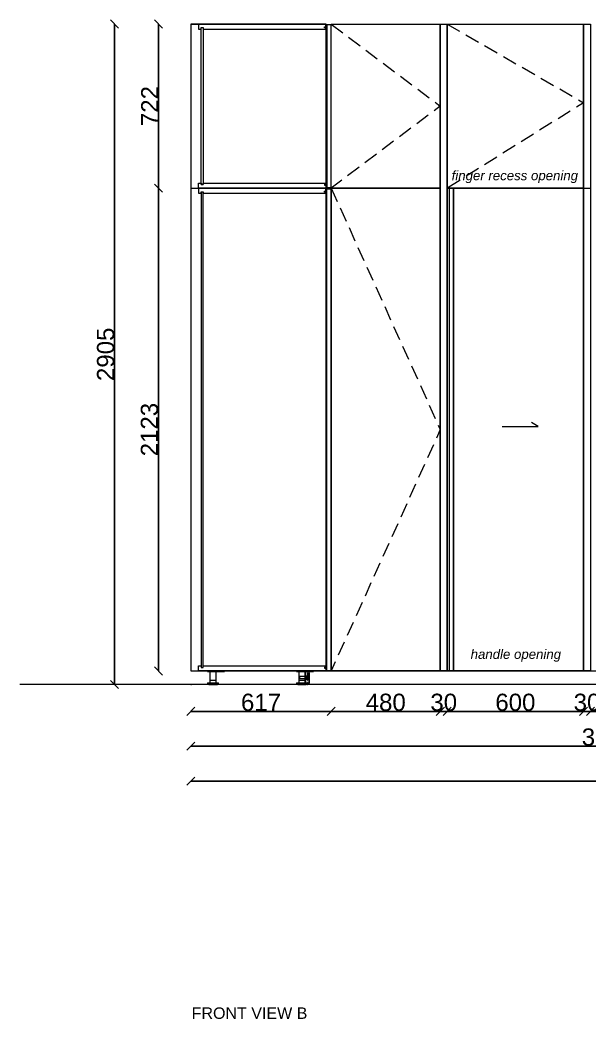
# Model space of a CAD drawing. Header units: millimetres. Extents: x -19300 to 8600, y 27389 to 46650.
# Drawn here: x -4655 to -2153, y 37007 to 41400 of the extents above; entities that cross this region are included whole.
import ezdxf

# ---------------------------------------------------------------- set-up
doc = ezdxf.new("R2010")
doc.units = ezdxf.units.MM
doc.header["$LTSCALE"] = 50
doc.header["$PDMODE"] = 1
doc.header["$PDSIZE"] = -2
doc.linetypes.add('TRATTEGGIATAX2SSSS', pattern=[1.905, 1.27, -0.635])
doc.layers.get('0').update_dxf_attribs({"lineweight": 18})
doc.layers.get('Defpoints').update_dxf_attribs({"lineweight": 25})
for name, color, linetype, lineweight in [('DADA_FURNITURES', 7, 'Continuous', 13), ('DADA_TEXT', 7, 'Continuous', 9), ('Quote', 7, 'Continuous', 5)]:
    doc.layers.add(name, color=color, linetype=linetype, lineweight=lineweight)
doc.styles.add('Arial', font='arial.ttf')
doc.styles.add('Helvetica', font='')
doc.styles.add('Helvetica (italic)', font='ariali.ttf')
doc.styles.get('Helvetica').set_extended_font_data('Helvetica')
doc.dimstyles.new('M&C_quote arredo', dxfattribs={"dimtxt": 50.344329, "dimasz": 35.34668, "dimexe": 0, "dimexo": 0, "dimgap": 0.5, "dimtad": 1, "dimdec": 0, "dimtxsty": 'Arial', "dimblk": 'VW_SLASH', "dimblk1": 'VW_SLASH', "dimblk2": 'VW_SLASH', "dimcen": 0, "dimse1": 1, "dimse2": 1, "dimazin": 0, "dimtfac": 1, "dimtdec": 0, "dimtix": 1, "dimtmove": 0, "dimatfit": 0, "dimldrblk": 'VW_SLASH', "dimfxl": 0, "dimfxlon": 1, "dimfrac": 2, "dimtolj": 1, "dimarcsym": 0})

# ---------------------------------------------------------------- blocks, each defined once
blk = doc.blocks.new('Gruppo')
at = {"layer": 'DADA_FURNITURES', "transparency": 33554687, "flags": 128}
blk.add_lwpolyline([(-2766.2, 40660.7), (-2748.7, 40660.7), (-2748.7, 38537.7), (-2766.2, 38537.7)], close=True, dxfattribs=at)
at = {"layer": 'DADA_FURNITURES', "color": 7, "linetype": 'Continuous', "lineweight": 5, "transparency": 33554687, "flags": 128}
blk.add_lwpolyline([(-2748.7, 40660.7), (-2146.5, 40660.7), (-2146.5, 38537.7), (-2748.7, 38537.7)], close=True, dxfattribs=at)
blk = doc.blocks.new('VW_SLASH')
at = {"color": 0, "linetype": 'ByBlock', "lineweight": -2, "transparency": 16777216}
blk.add_line((0, 0), (-1, 0), dxfattribs=at)
at = {"color": 0, "linetype": 'Continuous', "lineweight": -2, "transparency": 16777216, "flags": 128}
blk.add_lwpolyline([(0.5, 0.5), (-0.5, -0.5)], dxfattribs=at)
blk = doc.blocks.new('*D122')
at = {"layer": 'Defpoints', "color": 0, "transparency": 16777216}
for p in [(-3903.5, 38820.8), (4584, 38820.8), (-3903.5, 38052.6)]:
    blk.add_point(p, dxfattribs=at)
at = {"layer": 'Quote', "color": 0, "linetype": 'Continuous', "lineweight": -2, "transparency": 16777216}
blk.add_line((4548.7, 38052.6), (-3868.2, 38052.6), dxfattribs=at)
at = {"layer": 'Quote', "color": 0, "lineweight": -2, "transparency": 16777216, "xscale": 35.3466796875, "yscale": 35.3466796875, "zscale": 35.3466796875, "rotation": 180}
blk.add_blockref('VW_SLASH', (-3903.5, 38052.6), dxfattribs=at)
at = {"layer": 'Quote', "color": 0, "lineweight": -2, "transparency": 16777216, "xscale": 35.3466796875, "yscale": 35.3466796875, "zscale": 35.3466796875}
blk.add_blockref('VW_SLASH', (4584, 38052.6), dxfattribs=at)
at = {"layer": 'Quote', "color": 0, "lineweight": 5, "transparency": 16777216, "insert": (340.2, 38092), "char_height": 75.65, "attachment_point": 5, "style": 'Helvetica'}
blk.add_mtext('\\A1;8488', dxfattribs=at)
blk = doc.blocks.new('*D141')
at = {"layer": 'Defpoints', "color": 0, "transparency": 16777216}
for p in [(-4045.8, 40660.7), (-2937.1, 40660.7), (-2937.1, 38537.7)]:
    blk.add_point(p, dxfattribs=at)
at = {"layer": 'Quote', "color": 0, "linetype": 'Continuous', "lineweight": -2, "transparency": 16777216}
blk.add_line((-4045.8, 38573), (-4045.8, 40625.4), dxfattribs=at)
at = {"layer": 'Quote', "color": 0, "lineweight": -2, "transparency": 16777216, "xscale": 35.3466796875, "yscale": 35.3466796875, "zscale": 35.3466796875}
for p, rotation in [((-4045.8, 40660.7), 90.00000000000001), ((-4045.8, 38537.7), 270)]:
    blk.add_blockref('VW_SLASH', p, dxfattribs=dict(at, rotation=rotation))
at = {"layer": 'Quote', "color": 0, "lineweight": 5, "transparency": 16777216, "insert": (-4085.1, 39599.2), "char_height": 75.65, "attachment_point": 5, "rotation": 90, "style": 'Helvetica'}
blk.add_mtext('\\A1;2123', dxfattribs=at)
blk = doc.blocks.new('*D142')
at = {"layer": 'Defpoints', "color": 0, "transparency": 16777216}
for p in [(-4045.8, 41382.7), (-3046.5, 41382.7), (-3046.5, 40660.7)]:
    blk.add_point(p, dxfattribs=at)
at = {"layer": 'Quote', "color": 0, "linetype": 'Continuous', "lineweight": -2, "transparency": 16777216}
blk.add_line((-4045.8, 40696), (-4045.8, 41347.4), dxfattribs=at)
at = {"layer": 'Quote', "color": 0, "lineweight": -2, "transparency": 16777216, "xscale": 35.3466796875, "yscale": 35.3466796875, "zscale": 35.3466796875}
for p, rotation in [((-4045.8, 41382.7), 90.00000000000787), ((-4045.8, 40660.7), 270.0000000000078)]:
    blk.add_blockref('VW_SLASH', p, dxfattribs=dict(at, rotation=rotation))
at = {"layer": 'Quote', "color": 0, "lineweight": 5, "transparency": 16777216, "insert": (-4084.1, 41021.7), "char_height": 75.65, "attachment_point": 5, "rotation": 90, "style": 'Helvetica'}
blk.add_mtext('\\A1;722', dxfattribs=at)
blk = doc.blocks.new('*D143')
at = {"layer": 'Defpoints', "color": 0, "transparency": 16777216}
for p in [(-4238.6, 41382.7), (-3046.5, 41382.7), (-3046.5, 38477.7)]:
    blk.add_point(p, dxfattribs=at)
at = {"layer": 'Quote', "color": 0, "linetype": 'Continuous', "lineweight": -2, "transparency": 16777216}
blk.add_line((-4238.6, 38513), (-4238.6, 41347.4), dxfattribs=at)
at = {"layer": 'Quote', "color": 0, "lineweight": -2, "transparency": 16777216, "xscale": 35.3466796875, "yscale": 35.3466796875, "zscale": 35.3466796875}
for p, rotation in [((-4238.6, 41382.7), 90.00000000000081), ((-4238.6, 38477.7), 270.0000000000008)]:
    blk.add_blockref('VW_SLASH', p, dxfattribs=dict(at, rotation=rotation))
at = {"layer": 'Quote', "color": 0, "lineweight": 5, "transparency": 16777216, "insert": (-4278, 39930.2), "char_height": 75.65, "attachment_point": 5, "rotation": 90, "style": 'Helvetica'}
blk.add_mtext('\\A1;2905', dxfattribs=at)
blk = doc.blocks.new('*D183')
at = {"layer": 'DADA_TEXT', "color": 0, "lineweight": -2, "transparency": 16777216}
blk.add_line((-925.8, 38360.2), (-2111.2, 38360.2), dxfattribs=at)
at = {"layer": 'Defpoints', "color": 0, "transparency": 16777216}
for p in [(-2146.5, 38537.7), (-890.5, 38537.7), (-2146.5, 38360.2)]:
    blk.add_point(p, dxfattribs=at)
at = {"layer": 'DADA_TEXT', "color": 0, "lineweight": -2, "transparency": 16777216, "xscale": 35.3466796875, "yscale": 35.3466796875, "zscale": 35.3466796875, "rotation": 180}
blk.add_blockref('VW_SLASH', (-2146.5, 38360.2), dxfattribs=at)
at = {"layer": 'DADA_TEXT', "color": 0, "lineweight": -2, "transparency": 16777216, "xscale": 35.3466796875, "yscale": 35.3466796875, "zscale": 35.3466796875}
blk.add_blockref('VW_SLASH', (-890.5, 38360.2), dxfattribs=at)
at = {"layer": 'DADA_TEXT', "color": 0, "transparency": 16777216, "insert": (-1518.5, 38399.5), "char_height": 75.65, "attachment_point": 5, "style": 'Helvetica'}
blk.add_mtext('\\A1;1256', dxfattribs=at)
blk = doc.blocks.new('*D184')
at = {"layer": 'DADA_TEXT', "color": 0, "lineweight": -2, "transparency": 16777216}
for p, q in [((-2211.8, 38360.2), (-2247.2, 38360.2)), ((-2146.5, 38360.2), (-2176.5, 38360.2)), ((-2111.2, 38360.2), (-2075.8, 38360.2))]:
    blk.add_line(p, q, dxfattribs=at)
at = {"layer": 'Defpoints', "color": 0, "transparency": 16777216}
for p in [(-2176.5, 38537.7), (-2146.5, 38537.7), (-2176.5, 38360.2)]:
    blk.add_point(p, dxfattribs=at)
at = {"layer": 'DADA_TEXT', "color": 0, "lineweight": -2, "transparency": 16777216, "xscale": 35.3466796875, "yscale": 35.3466796875, "zscale": 35.3466796875}
blk.add_blockref('VW_SLASH', (-2176.5, 38360.2), dxfattribs=at)
at = {"layer": 'DADA_TEXT', "color": 0, "lineweight": -2, "transparency": 16777216, "xscale": 35.3466796875, "yscale": 35.3466796875, "zscale": 35.3466796875, "rotation": 180}
blk.add_blockref('VW_SLASH', (-2146.5, 38360.2), dxfattribs=at)
at = {"layer": 'DADA_TEXT', "color": 0, "transparency": 16777216, "insert": (-2161.5, 38399.5), "char_height": 75.65, "attachment_point": 5, "style": 'Helvetica'}
blk.add_mtext('\\A1;30', dxfattribs=at)
blk = doc.blocks.new('*D185')
at = {"layer": 'DADA_TEXT', "color": 0, "lineweight": -2, "transparency": 16777216}
blk.add_line((-2211.8, 38360.2), (-2741.2, 38360.2), dxfattribs=at)
at = {"layer": 'Defpoints', "color": 0, "transparency": 16777216}
for p in [(-2776.5, 38537.7), (-2176.5, 38537.7), (-2776.5, 38360.2)]:
    blk.add_point(p, dxfattribs=at)
at = {"layer": 'DADA_TEXT', "color": 0, "lineweight": -2, "transparency": 16777216, "xscale": 35.3466796875, "yscale": 35.3466796875, "zscale": 35.3466796875, "rotation": 180}
blk.add_blockref('VW_SLASH', (-2776.5, 38360.2), dxfattribs=at)
at = {"layer": 'DADA_TEXT', "color": 0, "lineweight": -2, "transparency": 16777216, "xscale": 35.3466796875, "yscale": 35.3466796875, "zscale": 35.3466796875}
blk.add_blockref('VW_SLASH', (-2176.5, 38360.2), dxfattribs=at)
at = {"layer": 'DADA_TEXT', "color": 0, "transparency": 16777216, "insert": (-2476.5, 38399.5), "char_height": 75.65, "attachment_point": 5, "style": 'Helvetica'}
blk.add_mtext('\\A1;600', dxfattribs=at)
blk = doc.blocks.new('*D186')
at = {"layer": 'DADA_TEXT', "color": 0, "lineweight": -2, "transparency": 16777216}
for p, q in [((-2841.8, 38360.2), (-2877.2, 38360.2)), ((-2776.5, 38360.2), (-2806.5, 38360.2)), ((-2741.2, 38360.2), (-2705.8, 38360.2))]:
    blk.add_line(p, q, dxfattribs=at)
at = {"layer": 'Defpoints', "color": 0, "transparency": 16777216}
for p in [(-2806.5, 38537.7), (-2776.5, 38537.7), (-2806.5, 38360.2)]:
    blk.add_point(p, dxfattribs=at)
at = {"layer": 'DADA_TEXT', "color": 0, "lineweight": -2, "transparency": 16777216, "xscale": 35.3466796875, "yscale": 35.3466796875, "zscale": 35.3466796875}
blk.add_blockref('VW_SLASH', (-2806.5, 38360.2), dxfattribs=at)
at = {"layer": 'DADA_TEXT', "color": 0, "lineweight": -2, "transparency": 16777216, "xscale": 35.3466796875, "yscale": 35.3466796875, "zscale": 35.3466796875, "rotation": 180}
blk.add_blockref('VW_SLASH', (-2776.5, 38360.2), dxfattribs=at)
at = {"layer": 'DADA_TEXT', "color": 0, "transparency": 16777216, "insert": (-2791.5, 38399.5), "char_height": 75.65, "attachment_point": 5, "style": 'Helvetica'}
blk.add_mtext('\\A1;30', dxfattribs=at)
blk = doc.blocks.new('*D187')
at = {"layer": 'DADA_TEXT', "color": 0, "lineweight": -2, "transparency": 16777216}
blk.add_line((-2841.8, 38360.2), (-3251.2, 38360.2), dxfattribs=at)
at = {"layer": 'Defpoints', "color": 0, "transparency": 16777216}
for p in [(-3286.5, 38537.7), (-2806.5, 38537.7), (-3286.5, 38360.2)]:
    blk.add_point(p, dxfattribs=at)
at = {"layer": 'DADA_TEXT', "color": 0, "lineweight": -2, "transparency": 16777216, "xscale": 35.3466796875, "yscale": 35.3466796875, "zscale": 35.3466796875, "rotation": 180}
blk.add_blockref('VW_SLASH', (-3286.5, 38360.2), dxfattribs=at)
at = {"layer": 'DADA_TEXT', "color": 0, "lineweight": -2, "transparency": 16777216, "xscale": 35.3466796875, "yscale": 35.3466796875, "zscale": 35.3466796875}
blk.add_blockref('VW_SLASH', (-2806.5, 38360.2), dxfattribs=at)
at = {"layer": 'DADA_TEXT', "color": 0, "transparency": 16777216, "insert": (-3046.5, 38399.5), "char_height": 75.65, "attachment_point": 5, "style": 'Helvetica'}
blk.add_mtext('\\A1;480', dxfattribs=at)
blk = doc.blocks.new('*D188')
at = {"layer": 'DADA_TEXT', "color": 0, "lineweight": -2, "transparency": 16777216}
blk.add_line((-3321.8, 38360.2), (-3867.9, 38360.2), dxfattribs=at)
at = {"layer": 'Defpoints', "color": 0, "transparency": 16777216}
for p in [(-3903.2, 38537.7), (-3286.5, 38537.7), (-3903.2, 38360.2)]:
    blk.add_point(p, dxfattribs=at)
at = {"layer": 'DADA_TEXT', "color": 0, "lineweight": -2, "transparency": 16777216, "xscale": 35.3466796875, "yscale": 35.3466796875, "zscale": 35.3466796875, "rotation": 180}
blk.add_blockref('VW_SLASH', (-3903.2, 38360.2), dxfattribs=at)
at = {"layer": 'DADA_TEXT', "color": 0, "lineweight": -2, "transparency": 16777216, "xscale": 35.3466796875, "yscale": 35.3466796875, "zscale": 35.3466796875}
blk.add_blockref('VW_SLASH', (-3286.5, 38360.2), dxfattribs=at)
at = {"layer": 'DADA_TEXT', "color": 0, "transparency": 16777216, "insert": (-3594.9, 38399.5), "char_height": 75.65, "attachment_point": 5, "style": 'Helvetica'}
blk.add_mtext('\\A1;617', dxfattribs=at)
blk = doc.blocks.new('*D189')
at = {"layer": 'DADA_TEXT', "color": 0, "lineweight": -2, "transparency": 16777216}
blk.add_line((-265.8, 38207.5), (-3868.2, 38207.5), dxfattribs=at)
at = {"layer": 'Defpoints', "color": 0, "transparency": 16777216}
for p in [(-3903.5, 38537.7), (-230.5, 38537.7), (-3903.5, 38207.5)]:
    blk.add_point(p, dxfattribs=at)
at = {"layer": 'DADA_TEXT', "color": 0, "lineweight": -2, "transparency": 16777216, "xscale": 35.3466796875, "yscale": 35.3466796875, "zscale": 35.3466796875, "rotation": 180}
blk.add_blockref('VW_SLASH', (-3903.5, 38207.5), dxfattribs=at)
at = {"layer": 'DADA_TEXT', "color": 0, "lineweight": -2, "transparency": 16777216, "xscale": 35.3466796875, "yscale": 35.3466796875, "zscale": 35.3466796875}
blk.add_blockref('VW_SLASH', (-230.5, 38207.5), dxfattribs=at)
at = {"layer": 'DADA_TEXT', "color": 0, "transparency": 16777216, "insert": (-2067, 38246.8), "char_height": 75.65, "attachment_point": 5, "style": 'Helvetica'}
blk.add_mtext('\\A1;3673', dxfattribs=at)

msp = doc.modelspace()

# ---------------------------------------------------------------- linework, layer by layer
at = {"layer": 'DADA_FURNITURES', "color": 7, "linetype": 'Continuous', "lineweight": 5, "transparency": 33554687}
for p, q in [((-3903.2, 41382.6), (-3308.5, 41382.6)), ((-3903.2, 40660.7), (-3308.5, 40660.7)), ((5356.7, 38477.7), (-4654.7, 38477.7))]:
    msp.add_line(p, q, dxfattribs=at)
at = {"layer": 'DADA_FURNITURES'}
for p, q in [((-3314.9, 41368.8), (-3314.2, 41369.7)), ((-3314.9, 41368.8), (-3314.2, 41369.7)), ((-3314.9, 41366.5), (-3314.2, 41365.6)), ((-3314.2, 41369.7), (-3313.6, 41369.7)), ((-3314.2, 41365.6), (-3313.6, 41365.6)), ((-3313.8, 41369.5), (-3313.6, 41369.7)), ((-3313.8, 41365.8), (-3313.6, 41365.6)), ((-3313.5, 41369.2), (-3313.6, 41369.2)), ((-3313.5, 41366.2), (-3313.6, 41366.2)), ((-3313.3, 41369.2), (-3312.8, 41369.7)), ((-3313.3, 41366.1), (-3312.8, 41365.6)), ((-3312.8, 41369.7), (-3312.1, 41369.7)), ((-3312.8, 41365.6), (-3312.1, 41365.6)), ((-3312.3, 41369.5), (-3312.1, 41369.7)), ((-3312.3, 41365.8), (-3312.1, 41365.6)), ((-3312, 41369.2), (-3312.1, 41369.2)), ((-3312, 41366.2), (-3312.1, 41366.2)), ((-3311.8, 41369.2), (-3311.3, 41369.7)), ((-3311.8, 41366.1), (-3311.3, 41365.6)), ((-3311.3, 41369.7), (-3310.6, 41369.7)), ((-3311.3, 41365.6), (-3310.6, 41365.6)), ((-3310.8, 41369.5), (-3310.6, 41369.7)), ((-3310.8, 41365.8), (-3310.6, 41365.6)), ((-3310.2, 41369.2), (-3310.6, 41369.2)), ((-3310.2, 41366.2), (-3310.6, 41366.2)), ((-3309.8, 41369.6), (-3310.1, 41369.2)), ((-3309.8, 41365.7), (-3310.1, 41366.1)), ((-3307.8, 41369.7), (-3309.7, 41369.7)), ((-3307.8, 41365.7), (-3309.7, 41365.7)), ((-3307.8, 41366.3), (-3307.8, 41369.1)), ((-3314.9, 40676.8), (-3314.2, 40677.7)), ((-3314.9, 40674.5), (-3314.2, 40673.6)), ((-3314.9, 40674.5), (-3314.2, 40673.6)), ((-3314.9, 40646.9), (-3314.2, 40647.8)), ((-3314.9, 40646.9), (-3314.2, 40647.8)), ((-3314.9, 40644.5), (-3314.2, 40643.6)), ((-3314.2, 40677.7), (-3313.6, 40677.7)), ((-3314.2, 40673.6), (-3313.6, 40673.6)), ((-3314.2, 40647.8), (-3313.6, 40647.8)), ((-3314.2, 40643.6), (-3313.6, 40643.6)), ((-3313.8, 40677.4), (-3313.6, 40677.7)), ((-3313.8, 40673.8), (-3313.6, 40673.6)), ((-3313.8, 40647.5), (-3313.6, 40647.8)), ((-3313.8, 40643.9), (-3313.6, 40643.6)), ((-3313.5, 40677.1), (-3313.6, 40677.1)), ((-3313.5, 40674.1), (-3313.6, 40674.1)), ((-3313.5, 40647.2), (-3313.6, 40647.2)), ((-3313.5, 40644.2), (-3313.6, 40644.2)), ((-3313.3, 40677.2), (-3312.8, 40677.7)), ((-3313.3, 40674), (-3312.8, 40673.6)), ((-3313.3, 40647.3), (-3312.8, 40647.8)), ((-3313.3, 40644.1), (-3312.8, 40643.6)), ((-3312.8, 40677.7), (-3312.1, 40677.7)), ((-3312.8, 40673.6), (-3312.1, 40673.6)), ((-3312.8, 40647.8), (-3312.1, 40647.8)), ((-3312.8, 40643.6), (-3312.1, 40643.6)), ((-3312.3, 40677.4), (-3312.1, 40677.7)), ((-3312.3, 40673.8), (-3312.1, 40673.6)), ((-3312.3, 40647.5), (-3312.1, 40647.8)), ((-3312.3, 40643.9), (-3312.1, 40643.6)), ((-3312, 40677.1), (-3312.1, 40677.1)), ((-3312, 40674.1), (-3312.1, 40674.1)), ((-3312, 40647.2), (-3312.1, 40647.2)), ((-3312, 40644.2), (-3312.1, 40644.2)), ((-3311.8, 40677.2), (-3311.3, 40677.7)), ((-3311.8, 40674), (-3311.3, 40673.6)), ((-3311.8, 40647.3), (-3311.3, 40647.8)), ((-3311.8, 40644.1), (-3311.3, 40643.6)), ((-3311.3, 40677.7), (-3310.6, 40677.7)), ((-3311.3, 40673.6), (-3310.6, 40673.6)), ((-3311.3, 40647.8), (-3310.6, 40647.8)), ((-3311.3, 40643.6), (-3310.6, 40643.6)), ((-3310.8, 40677.4), (-3310.6, 40677.7)), ((-3310.8, 40673.8), (-3310.6, 40673.6)), ((-3310.8, 40647.5), (-3310.6, 40647.8)), ((-3310.8, 40643.9), (-3310.6, 40643.6)), ((-3310.2, 40677.1), (-3310.6, 40677.1)), ((-3310.2, 40674.1), (-3310.6, 40674.1)), ((-3310.2, 40647.2), (-3310.6, 40647.2)), ((-3310.2, 40644.2), (-3310.6, 40644.2)), ((-3309.8, 40677.5), (-3310.1, 40677.2)), ((-3309.8, 40673.7), (-3310.1, 40674)), ((-3309.8, 40647.6), (-3310.1, 40647.3)), ((-3309.8, 40643.8), (-3310.1, 40644.1)), ((-3307.8, 40677.6), (-3309.7, 40677.6)), ((-3307.8, 40673.6), (-3309.7, 40673.6)), ((-3307.8, 40647.7), (-3309.7, 40647.7)), ((-3307.8, 40643.7), (-3309.7, 40643.7)), ((-3307.8, 40677), (-3307.8, 40674.2)), ((-3307.8, 40644.3), (-3307.8, 40647.1)), ((-3830.5, 38537.7), (-3830.5, 38535.7)), ((-3830.5, 38535.7), (-3805.5, 38535.7)), ((-3819.5, 38535.7), (-3819.5, 38497.7)), ((-3805.5, 38535.7), (-3760.5, 38535.7)), ((-3791.5, 38497.7), (-3791.5, 38535.7)), ((-3760.5, 38535.7), (-3755.5, 38535.7)), ((-3755.5, 38535.7), (-3755.5, 38537.7)), ((-3439.5, 38537.7), (-3439.5, 38535.7)), ((-3439.5, 38535.7), (-3414.5, 38535.7)), ((-3428.5, 38535.7), (-3428.5, 38497.7)), ((-3414.5, 38535.7), (-3369.5, 38535.7)), ((-3400.5, 38497.7), (-3400.5, 38535.7)), ((-3390.5, 38529.9), (-3390.5, 38512.6)), ((-3389.4, 38530.2), (-3390.2, 38530.2)), ((-3389.2, 38515.1), (-3389.2, 38530)), ((-3383.9, 38530), (-3383.9, 38515)), ((-3382.8, 38530.2), (-3383.7, 38530.2)), ((-3382.5, 38478), (-3382.5, 38529.9)), ((-3369.5, 38535.7), (-3364.5, 38535.7)), ((-3364.5, 38535.7), (-3364.5, 38537.7)), ((-3314.9, 38553.9), (-3314.2, 38554.8)), ((-3314.9, 38551.5), (-3314.2, 38550.6)), ((-3314.9, 38551.5), (-3314.2, 38550.6)), ((-3314.2, 38554.8), (-3313.6, 38554.8)), ((-3314.2, 38550.6), (-3313.6, 38550.6)), ((-3313.8, 38554.5), (-3313.6, 38554.8)), ((-3313.8, 38550.9), (-3313.6, 38550.6)), ((-3313.5, 38554.2), (-3313.6, 38554.2)), ((-3313.5, 38551.2), (-3313.6, 38551.2)), ((-3313.3, 38554.3), (-3312.8, 38554.8)), ((-3313.3, 38551.1), (-3312.8, 38550.6)), ((-3312.8, 38554.8), (-3312.1, 38554.8)), ((-3312.8, 38550.6), (-3312.1, 38550.6)), ((-3312.3, 38554.5), (-3312.1, 38554.8)), ((-3312.3, 38550.9), (-3312.1, 38550.6)), ((-3312, 38554.2), (-3312.1, 38554.2)), ((-3312, 38551.2), (-3312.1, 38551.2)), ((-3311.8, 38554.3), (-3311.3, 38554.8)), ((-3311.8, 38551.1), (-3311.3, 38550.6)), ((-3311.3, 38554.8), (-3310.6, 38554.8)), ((-3311.3, 38550.6), (-3310.6, 38550.6)), ((-3310.8, 38554.5), (-3310.6, 38554.8)), ((-3310.8, 38550.9), (-3310.6, 38550.6)), ((-3310.2, 38554.2), (-3310.6, 38554.2)), ((-3310.2, 38551.2), (-3310.6, 38551.2)), ((-3309.8, 38554.6), (-3310.1, 38554.3)), ((-3309.8, 38550.8), (-3310.1, 38551.1)), ((-3307.8, 38554.7), (-3309.7, 38554.7)), ((-3307.8, 38550.7), (-3309.7, 38550.7)), ((-3307.8, 38554.1), (-3307.8, 38551.3)), ((-3829.5, 38485.7), (-3829.5, 38483.2)), ((-3829.5, 38485.7), (-3781.5, 38485.7)), ((-3819.5, 38497.7), (-3791.5, 38497.7)), ((-3819.5, 38497.2), (-3819.5, 38496.2)), ((-3819.5, 38497.2), (-3791.5, 38497.2)), ((-3819.5, 38496.2), (-3819.3, 38496.2)), ((-3819.3, 38496.2), (-3819.3, 38485.7)), ((-3819, 38497.7), (-3819, 38497.2)), ((-3792, 38497.2), (-3792, 38497.7)), ((-3791.6, 38496.2), (-3791.5, 38496.2)), ((-3791.6, 38485.7), (-3791.6, 38496.2)), ((-3791.5, 38496.2), (-3791.5, 38497.2)), ((-3781.5, 38483.2), (-3781.5, 38485.7)), ((-3438.5, 38485.7), (-3438.5, 38483.2)), ((-3438.5, 38485.7), (-3390.5, 38485.7)), ((-3428.5, 38497.7), (-3400.5, 38497.7)), ((-3428.5, 38497.2), (-3428.5, 38496.2)), ((-3428.5, 38497.2), (-3400.5, 38497.2)), ((-3428.5, 38496.2), (-3428.3, 38496.2)), ((-3428.3, 38496.2), (-3428.3, 38485.7)), ((-3428, 38497.7), (-3428, 38497.2)), ((-3424.3, 38514.5), (-3392.3, 38514.5)), ((-3424.3, 38504.5), (-3424.3, 38514.5)), ((-3424.3, 38504.5), (-3392.3, 38504.5)), ((-3401, 38497.2), (-3401, 38497.7)), ((-3400.6, 38496.2), (-3400.5, 38496.2)), ((-3400.6, 38485.7), (-3400.6, 38496.2)), ((-3400.5, 38496.2), (-3400.5, 38497.2)), ((-3398, 38504.5), (-3398, 38514.5)), ((-3392.3, 38499.5), (-3392.3, 38514.5)), ((-3390.5, 38504.5), (-3390.5, 38519.5)), ((-3390.5, 38511), (-3388, 38511)), ((-3390.5, 38506), (-3388, 38506)), ((-3390.5, 38504.6), (-3390.5, 38502.4)), ((-3390.5, 38483.2), (-3390.5, 38485.7)), ((-3390.1, 38502), (-3390.1, 38497.9)), ((-3390.1, 38487.1), (-3390.1, 38483.9)), ((-3388.8, 38501.3), (-3389.1, 38501)), ((-3389.1, 38501), (-3388.8, 38500.7)), ((-3388.8, 38499.2), (-3389.1, 38498.9)), ((-3389.1, 38498.9), (-3388.8, 38498.6)), ((-3384.1, 38514.8), (-3388.9, 38514.8)), ((-3388.8, 38501.3), (-3388.8, 38501.9)), ((-3388.8, 38500.7), (-3388.8, 38499.2)), ((-3388.8, 38497.9), (-3388.8, 38498.6)), ((-3388.8, 38484), (-3388.8, 38487.1)), ((-3388.5, 38512.6), (-3388.5, 38513.5)), ((-3388.5, 38513.5), (-3384.2, 38513.5)), ((-3388.5, 38503.5), (-3388.5, 38504.6)), ((-3384.2, 38503.5), (-3388.5, 38503.5)), ((-3388.5, 38502.2), (-3384.2, 38502.2)), ((-3384.2, 38483.7), (-3388.5, 38483.7)), ((-3388, 38504.5), (-3388, 38512.5)), ((-3387, 38504.5), (-3387, 38512.5)), ((-3385, 38504.5), (-3385, 38512.5)), ((-3383.9, 38513.2), (-3383.9, 38507.7)), ((-3383.9, 38507.7), (-3383.9, 38503.8)), ((-3383.9, 38501.9), (-3383.9, 38484)), ((-3829.5, 38483.2), (-3781.5, 38483.2)), ((-3825.5, 38483.2), (-3825.5, 38481.7)), ((-3825.5, 38481.7), (-3825.5, 38481.7)), ((-3825.5, 38481.7), (-3785.5, 38481.7)), ((-3821.5, 38477.7), (-3789.5, 38477.7)), ((-3788.5, 38481.7), (-3785.5, 38481.7)), ((-3785.5, 38481.7), (-3785.5, 38483.2)), ((-3785.5, 38481.7), (-3785.5, 38481.7)), ((-3438.5, 38483.2), (-3390.5, 38483.2)), ((-3434.5, 38483.2), (-3434.5, 38481.7)), ((-3434.5, 38481.7), (-3434.5, 38481.7)), ((-3434.5, 38481.7), (-3394.5, 38481.7)), ((-3430.5, 38477.7), (-3398.5, 38477.7)), ((-3397.5, 38481.7), (-3394.5, 38481.7)), ((-3394.5, 38481.7), (-3394.5, 38483.2)), ((-3394.5, 38481.7), (-3394.5, 38481.7)), ((-3390.5, 38483.5), (-3390.5, 38480)), ((-3390.5, 38482.2), (-3390.5, 38478)), ((-3390.5, 38480), (-3390.5, 38482.2)), ((-3390.2, 38477.7), (-3389.6, 38477.7)), ((-3389.3, 38480.9), (-3389.3, 38482.2)), ((-3389.3, 38478), (-3389.3, 38479.4)), ((-3389.1, 38482.4), (-3386.6, 38482.4)), ((-3388.2, 38480.7), (-3389.1, 38480.7)), ((-3389, 38479.7), (-3388.5, 38479.7)), ((-3388, 38480.2), (-3388, 38480.5)), ((-3386.6, 38482.4), (-3384.3, 38482.4)), ((-3385.5, 38480.5), (-3385.5, 38480.2)), ((-3384.3, 38480.7), (-3385.3, 38480.7)), ((-3385, 38479.7), (-3384.1, 38479.7)), ((-3384.1, 38482.2), (-3384.1, 38480.9)), ((-3383.8, 38479.4), (-3383.8, 38478)), ((-3383.5, 38477.7), (-3382.8, 38477.7))]:
    msp.add_line(p, q, dxfattribs=at)
at = {"layer": 'DADA_FURNITURES', "flags": 128}
for points in [[(-3308.5, 40660.6), (-3308.5, 41382.6), (-3903.5, 41382.6), (-3903.5, 40660.6)], [(-3903.5, 40660.7), (-3903.5, 38537.7), (-3308.5, 38537.7), (-3308.5, 40660.7)], [(-3903.5, 38480.2), (-3903.5, 38477.7), (-3901.2, 38477.7)]]:
    msp.add_lwpolyline(points, dxfattribs=at)
for points in [[(-3849.5, 41366.6), (-3849.5, 41360.6), (-3309.5, 41360.6), (-3309.5, 41365.6), (-3315.3, 41365.6), (-3315.3, 41369.6), (-3309.5, 41369.6), (-3309.5, 41382.6), (-3869.5, 41382.6), (-3869.5, 41360.6), (-3858.3, 41360.6), (-3858.3, 41366.6)], [(-3857.6, 41366.6), (-3849.6, 41366.6), (-3849.6, 40677.5), (-3857.6, 40677.5)], [(-3286.5, 41379.6), (-3305.5, 41379.6), (-3305.5, 40663.6), (-3286.5, 40663.6)], [(-3849.5, 40676.6), (-3849.5, 40682.6), (-3309.5, 40682.6), (-3309.5, 40677.6), (-3315.3, 40677.6), (-3315.3, 40673.6), (-3309.5, 40673.6), (-3309.5, 40660.6), (-3869.5, 40660.6), (-3869.5, 40682.6), (-3858.3, 40682.6), (-3858.3, 40676.6)], [(-3849.5, 40644.7), (-3849.5, 40638.7), (-3309.5, 40638.7), (-3309.5, 40643.7), (-3315.3, 40643.7), (-3315.3, 40647.7), (-3309.5, 40647.7), (-3309.5, 40660.7), (-3869.5, 40660.7), (-3869.5, 40638.7), (-3858.3, 40638.7), (-3858.3, 40644.7)], [(-3857.6, 38553.7), (-3849.6, 38553.7), (-3849.6, 40643.9), (-3857.6, 40643.9)], [(-3286.5, 38537.7), (-3305.5, 38537.7), (-3305.5, 40657.7), (-3286.5, 40657.7)], [(-3849.5, 38553.7), (-3849.5, 38559.7), (-3309.5, 38559.7), (-3309.5, 38554.7), (-3315.3, 38554.7), (-3315.3, 38550.7), (-3309.5, 38550.7), (-3309.5, 38537.7), (-3869.5, 38537.7), (-3869.5, 38559.7), (-3858.3, 38559.7), (-3858.3, 38553.7)]]:
    msp.add_lwpolyline(points, close=True, dxfattribs=at)
at = {"layer": 'DADA_FURNITURES', "color": 7, "linetype": 'Continuous', "lineweight": 5, "transparency": 33554687, "flags": 128}
for points in [[(-3286.5, 41382.7), (-2806.5, 41382.7), (-2806.5, 38537.7), (-3286.5, 38537.7)], [(-3286.5, 41382.7), (-2806.5, 41382.7), (-2806.5, 40660.7), (-3286.5, 40660.7)], [(-2806.5, 41382.7), (-2776.5, 41382.7), (-2776.5, 38537.7), (-2806.5, 38537.7)], [(-2776.5, 41382.7), (-2176.5, 41382.7), (-2176.5, 40660.7), (-2776.5, 40660.7)], [(-2176.5, 41382.7), (-2146.5, 41382.7), (-2146.5, 38537.7), (-2176.5, 38537.7)], [(-3286.5, 40660.7), (-2806.5, 40660.7), (-2806.5, 38537.7), (-3286.5, 38537.7)], [(-2776.5, 40660.7), (-2176.5, 40660.7), (-2176.5, 38537.7), (-2776.5, 38537.7)], [(-3398, 38537.7), (-230.5, 38537.7), (-230.5, 38477.7), (-3398, 38477.7)], [(-3382.5, 38537.7), (-230.5, 38537.7), (-230.5, 38477.7), (-3382.5, 38477.7)]]:
    msp.add_lwpolyline(points, close=True, dxfattribs=at)
at = {"layer": 'DADA_FURNITURES', "color": 7, "linetype": 'TRATTEGGIATAX2SSSS', "lineweight": 5, "flags": 128}
for points in [[(-3286.5, 41382.7), (-2806.5, 41021.8), (-3286.5, 40660.7)], [(-2776.5, 41382.7), (-2176.5, 41036.3), (-2776.5, 40660.7)], [(-3286.5, 40660.7), (-2806.5, 39599.2), (-3286.5, 38537.7)]]:
    msp.add_lwpolyline(points, dxfattribs=at)
at = {"layer": 'DADA_FURNITURES', "linetype": 'Continuous', "flags": 128}
msp.add_lwpolyline([(-2533.9, 39612.2), (-2376.9, 39612.2), (-2405.6, 39630.2)], dxfattribs=at)
at = {"layer": 'DADA_FURNITURES'}
for centre, radius, start, end in [((-3313.3, 41367.7), 2, 144.0577, 215.9423), ((-3313.6, 41369.4), 0.2, 144.0577, 270), ((-3313.6, 41366), 0.2, 90, 215.9423), ((-3313.5, 41369.4), 0.2, 270, 324.0577), ((-3313.5, 41366), 0.2, 35.9423, 90), ((-3312.1, 41369.4), 0.2, 144.0577, 270), ((-3312.1, 41366), 0.2, 90, 215.9423), ((-3312, 41369.4), 0.2, 270, 324.0577), ((-3312, 41366), 0.2, 35.9423, 90), ((-3310.6, 41369.4), 0.2, 144.0577, 270), ((-3310.6, 41366), 0.2, 90, 215.9423), ((-3310.2, 41369.4), 0.2, 270, 324.6883), ((-3310.2, 41366), 0.2, 35.3117, 90), ((-3309.7, 41369.5), 0.2, 90, 144.6883), ((-3309.7, 41365.9), 0.2, 215.3117, 270), ((-3307.8, 41367.7), 2, 0, 90), ((-3307.7, 41369.1), 0.1, 85.904, 180), ((-3307.8, 41367.7), 2, 270, 0), ((-3307.7, 41366.3), 0.1, 180, 274.096), ((-3307.8, 41367.7), 1.5, 0, 85.904), ((-3307.8, 41367.7), 1.5, 274.096, 0), ((-3313.3, 40675.6), 2, 144.0577, 215.9423), ((-3313.3, 40645.7), 2, 144.0577, 215.9423), ((-3313.6, 40677.3), 0.2, 144.0577, 270), ((-3313.6, 40673.9), 0.2, 90, 215.9423), ((-3313.6, 40647.4), 0.2, 144.0577, 270), ((-3313.6, 40644), 0.2, 90, 215.9423), ((-3313.5, 40677.3), 0.2, 270, 324.0577), ((-3313.5, 40673.9), 0.2, 35.9423, 90), ((-3313.5, 40647.4), 0.2, 270, 324.0577), ((-3313.5, 40644), 0.2, 35.9423, 90), ((-3312.1, 40677.3), 0.2, 144.0577, 270), ((-3312.1, 40673.9), 0.2, 90, 215.9423), ((-3312.1, 40647.4), 0.2, 144.0577, 270), ((-3312.1, 40644), 0.2, 90, 215.9423), ((-3312, 40677.3), 0.2, 270, 324.0577), ((-3312, 40673.9), 0.2, 35.9423, 90), ((-3312, 40647.4), 0.2, 270, 324.0577), ((-3312, 40644), 0.2, 35.9423, 90), ((-3310.6, 40677.3), 0.2, 144.0577, 270), ((-3310.6, 40673.9), 0.2, 90, 215.9423), ((-3310.6, 40647.4), 0.2, 144.0577, 270), ((-3310.6, 40644), 0.2, 90, 215.9423), ((-3310.2, 40677.3), 0.2, 270, 324.6883), ((-3310.2, 40673.9), 0.2, 35.3117, 90), ((-3310.2, 40647.4), 0.2, 270, 324.6883), ((-3310.2, 40644), 0.2, 35.3117, 90), ((-3309.7, 40677.4), 0.2, 90, 144.6883), ((-3309.7, 40673.8), 0.2, 215.3117, 270), ((-3309.7, 40647.5), 0.2, 90, 144.6883), ((-3309.7, 40643.9), 0.2, 215.3117, 270), ((-3307.8, 40675.6), 2, 0, 90), ((-3307.7, 40677), 0.1, 85.904, 180), ((-3307.8, 40675.6), 2, 270, 0), ((-3307.7, 40674.2), 0.1, 180, 274.096), ((-3307.8, 40645.7), 2, 0, 90), ((-3307.7, 40647.1), 0.1, 85.904, 180), ((-3307.8, 40645.7), 2, 270, 0), ((-3307.7, 40644.3), 0.1, 180, 274.096), ((-3307.8, 40675.6), 1.5, 0, 85.904), ((-3307.8, 40675.6), 1.5, 274.096, 0), ((-3307.8, 40645.7), 1.5, 0, 85.904), ((-3307.8, 40645.7), 1.5, 274.096, 0), ((-3390.2, 38529.9), 0.3, 90, 180), ((-3389.4, 38530), 0.2, 0, 90), ((-3383.7, 38530), 0.2, 90, 180), ((-3382.8, 38529.9), 0.3, 0, 90), ((-3313.3, 38552.7), 2, 144.0577, 215.9423), ((-3313.6, 38554.4), 0.2, 144.0577, 270), ((-3313.6, 38551), 0.2, 90, 215.9423), ((-3313.5, 38554.4), 0.2, 270, 324.0577), ((-3313.5, 38551), 0.2, 35.9423, 90), ((-3312.1, 38554.4), 0.2, 144.0577, 270), ((-3312.1, 38551), 0.2, 90, 215.9423), ((-3312, 38554.4), 0.2, 270, 324.0577), ((-3312, 38551), 0.2, 35.9423, 90), ((-3310.6, 38554.4), 0.2, 144.0577, 270), ((-3310.6, 38551), 0.2, 90, 215.9423), ((-3310.2, 38554.4), 0.2, 270, 324.6883), ((-3310.2, 38551), 0.2, 35.3117, 90), ((-3309.7, 38554.5), 0.2, 90, 144.6883), ((-3309.7, 38550.9), 0.2, 215.3117, 270), ((-3307.8, 38552.7), 2, 0, 90), ((-3307.7, 38554.1), 0.1, 85.904, 180), ((-3307.8, 38552.7), 2, 270, 0), ((-3307.7, 38551.3), 0.1, 180, 274.096), ((-3307.8, 38552.7), 1.5, 0, 85.904), ((-3307.8, 38552.7), 1.5, 274.096, 0), ((-3389.5, 38512.6), 1, 180, 0), ((-3389.5, 38504.6), 1, 0, 180), ((-3390.3, 38502.4), 0.2, 180, 270), ((-3390.3, 38483.5), 0.2, 90, 180), ((-3390.3, 38502), 0.2, 0, 90), ((-3390.3, 38483.9), 0.2, 270, 0), ((-3389.4, 38497.9), 0.65, 180, 0), ((-3389.4, 38487.1), 0.65, 0, 180), ((-3388.9, 38515.1), 0.3, 180, 270), ((-3388.5, 38501.9), 0.3, 90, 180), ((-3388.5, 38484), 0.3, 180, 270), ((-3384.2, 38513.2), 0.3, 0.01, 90.01), ((-3384.2, 38503.8), 0.3, 270, 0), ((-3384.2, 38501.9), 0.3, 0, 90), ((-3384.2, 38484), 0.3, 270, 0), ((-3384.1, 38515), 0.2, 270, 0), ((-3821.5, 38481.7), 4, 180, 270), ((-3789.5, 38481.7), 4, 270, 0), ((-3430.5, 38481.7), 4, 180, 270), ((-3398.5, 38481.7), 4, 270, 0), ((-3390.2, 38478), 0.3, 180, 270), ((-3389.6, 38478), 0.3, 270, 0), ((-3389.1, 38482.2), 0.2, 90, 180), ((-3389.1, 38480.9), 0.2, 180, 270), ((-3389, 38479.4), 0.3, 90.0001, 180), ((-3388.5, 38480.2), 0.5, 270, 0), ((-3388.2, 38480.5), 0.2, 0, 90), ((-3385.3, 38480.5), 0.2, 90, 180), ((-3385, 38480.2), 0.5, 180, 270), ((-3384.3, 38482.2), 0.2, 0, 90), ((-3384.3, 38480.9), 0.2, 270, 0), ((-3384.1, 38479.4), 0.3, 0, 90), ((-3383.5, 38478), 0.3, 180, 270), ((-3382.8, 38478), 0.3, 270.0001, 0.0001)]:
    msp.add_arc(centre, radius, start, end, dxfattribs=at)

# ---------------------------------------------------------------- block references
at = {"layer": 'DADA_FURNITURES', "color": 7, "transparency": 33554687}
msp.add_blockref('Gruppo', (0, 0), dxfattribs=at)

# ---------------------------------------------------------------- texts
at = {"layer": 'DADA_FURNITURES', "color": 7, "transparency": 33554687, "insert": (-3899.8, 37058.4), "char_height": 50.436, "attachment_point": 1, "line_spacing_factor": 0.97755, "style": 'Helvetica'}
msp.add_mtext('FRONT VIEW B ', dxfattribs=at)
at = {"layer": 'DADA_TEXT', "color": 7, "char_height": 41.61, "attachment_point": 3, "line_spacing_factor": 0.965171, "style": 'Helvetica (italic)'}
for s, insert in [('finger recess opening', (-2200.9, 40737.2)), ('handle opening', (-2275.6, 38632.4))]:
    msp.add_mtext(s, dxfattribs=dict(at, insert=insert))

# ---------------------------------------------------------------- dimensions: what is measured, and where the dimension line sits
at = {"layer": 'DADA_TEXT', "color": 7}
for base, p1, p2, picture, middle in [((-3903.5, 38207.5), (-230.5, 38537.7), (-3903.5, 38537.7), '*D189', (-2067, 38246.8)), ((-3903.2, 38360.2), (-3286.5, 38537.7), (-3903.2, 38537.7), '*D188', (-3594.9, 38399.5)), ((-3286.5, 38360.2), (-2806.5, 38537.7), (-3286.5, 38537.7), '*D187', (-3046.5, 38399.5)), ((-2806.5, 38360.2), (-2776.5, 38537.7), (-2806.5, 38537.7), '*D186', (-2791.5, 38399.5)), ((-2776.5, 38360.2), (-2176.5, 38537.7), (-2776.5, 38537.7), '*D185', (-2476.5, 38399.5)), ((-2176.5, 38360.2), (-2146.5, 38537.7), (-2176.5, 38537.7), '*D184', (-2161.5, 38399.5)), ((-2146.5, 38360.2), (-890.5, 38537.7), (-2146.5, 38537.7), '*D183', (-1518.5, 38399.5))]:
    dim = msp.add_linear_dim(base=base, p1=p1, p2=p2, dimstyle='M&C_quote arredo', override={"dimtxt": 75.654297, "dimgap": 0.5, "dimpost": '<>', "dimtxsty": 'Helvetica', "dimtmove": 2}, dxfattribs=at)
    dim.commit()
    dim.dimension.update_dxf_attribs({"geometry": picture, "text_midpoint": middle})
at = {"layer": 'Quote', "color": 7, "linetype": 'Continuous', "lineweight": 5, "transparency": 33554687}
for base, p1, p2, picture, middle in [((-4238.6, 41382.7), (-3046.5, 38477.7), (-3046.5, 41382.7), '*D143', (-4278, 39930.2)), ((-4045.8, 41382.7), (-3046.5, 40660.7), (-3046.5, 41382.7), '*D142', (-4084.1, 41021.7)), ((-4045.8, 40660.7), (-2937.1, 38537.7), (-2937.1, 40660.7), '*D141', (-4085.1, 39599.2))]:
    dim = msp.add_linear_dim(base=base, p1=p1, p2=p2, angle=270, dimstyle='M&C_quote arredo', override={"dimtxt": 75.654297, "dimgap": 0.5, "dimpost": '<>', "dimtxsty": 'Helvetica', "dimtmove": 2}, dxfattribs=at)
    dim.commit()
    dim.dimension.update_dxf_attribs({"geometry": picture, "text_midpoint": middle})
dim = msp.add_linear_dim(base=(-3903.5, 38052.6068149), p1=(4584, 38820.7549176), p2=(-3903.5, 38820.7549176), dimstyle='M&C_quote arredo', override={"dimtxt": 75.654297, "dimgap": 0.5, "dimpost": '<>', "dimtxsty": 'Helvetica', "dimtmove": 2}, dxfattribs=at)
dim.commit()
dim.dimension.update_dxf_attribs({"geometry": '*D122', "text_midpoint": (340.25, 38091.9563187)})

doc.saveas('drawing.dxf')
